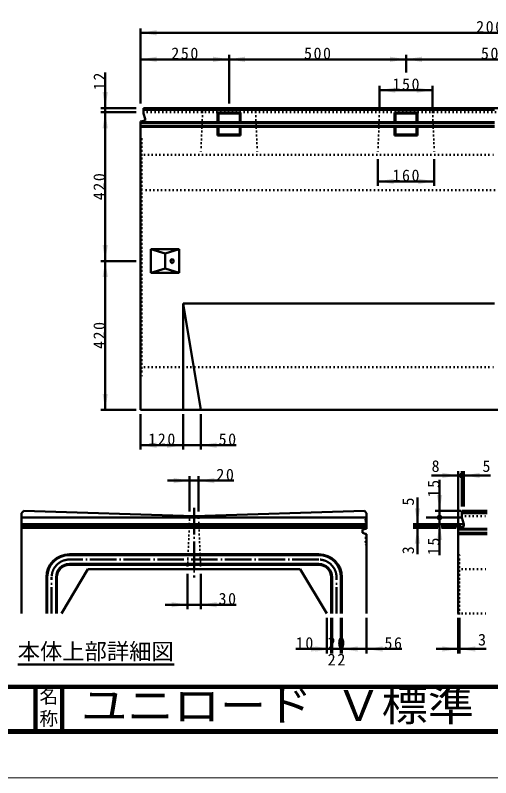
# Model space of a CAD drawing. Units: millimetres, scale not verified. Extents: x -2102 to 2102, y -1485 to 1485.
# Drawn here: x -38 to 1037, y -1485 to 237 of the extents above; entities that cross this region are included whole.
import ezdxf
from ezdxf.enums import TextEntityAlignment as Align

# ---------------------------------------------------------------- set-up
doc = ezdxf.new("R2010")
doc.units = ezdxf.units.MM
doc.header["$LTSCALE"] = 5
doc.header["$PDMODE"] = 32
doc.header["$PDSIZE"] = 2.5
doc.linetypes.add('DOTTED', pattern=[1.75, 0.25, -1.5])
doc.linetypes.add('LONG_DASHED_DOTTED', pattern=[15.25, 12, -1.5, 0.25, -1.5])
doc.layers.add('0-0_V-nasSTD', color=7, linetype='Continuous', lineweight=35)
doc.layers.add('0-2_0', color=7, linetype='Continuous', lineweight=35)
doc.styles.add('ＭＳ ゴシック', font='')
doc.styles.get('ＭＳ ゴシック').set_extended_font_data('MS Gothic')

msp = doc.modelspace()

# ---------------------------------------------------------------- linework, layer by layer
at = {"layer": '0-0_V-nasSTD', "lineweight": 50}
for p, q in [((245.177, -4.286), (1045.177, -4.286)), ((1045.177, -5.898), (245.177, -5.898)), ((245.177, -12.298), (1045.177, -12.298)), ((1045.177, -14.984), (245.177, -14.984)), ((965.044, -882.156), (969.044, -882.156)), ((965.044, -897.156), (969.044, -897.156)), ((965.044, -912.156), (974.044, -912.156)), ((924.644, -917.156), (969.444, -917.156)), ((925.444, -920.156), (958.244, -920.156)), ((963.044, -920.156), (976.044, -917.156))]:
    msp.add_line(p, q, dxfattribs=at)
at = {"layer": '0-0_V-nasSTD', "lineweight": 100}
for p, q in [((7.5, -1280), (7.5, -1380)), ((67.5, -1280), (67.5, -1380))]:
    msp.add_line(p, q, dxfattribs=at)
at = {"layer": '0-0_V-nasSTD', "lineweight": 18}
for points in [[(-2102.5, -1485), (-2102.5, 1485), (2102.5, 1485), (2102.5, -1485)], [(-2002.5, -1385), (-2002.5, 1385), (2002.5, 1385), (2002.5, -1385)]]:
    msp.add_lwpolyline(points, close=True, dxfattribs=at)
at = {"layer": '0-0_V-nasSTD', "lineweight": 100}
msp.add_lwpolyline([(-1997.5, 1380), (-1997.5, -1380), (1997.5, -1380), (1997.5, 1380)], close=True, dxfattribs=at)
at = {"layer": '0-0_V-nasSTD', "lineweight": 50}
msp.add_lwpolyline([(971.044, -882.156), (971.044, -897.156), (976.044, -912.156), (976.044, -917.156)], dxfattribs=at)
for centre in [(971.044, -802.156), (921.044, -897.156), (871.044, -917.156)]:
    msp.add_circle(centre, 4, dxfattribs=at)
at = {"layer": '0-0_V-nasSTD'}
for points in [[(245.177, 197.702), (281.177, 191.702), (281.177, 203.702)], [(245.177, 137.702), (281.177, 131.702), (281.177, 143.702)], [(409.177, 131.702), (409.177, 143.702), (445.177, 137.702)], [(445.177, 137.702), (481.177, 131.702), (481.177, 143.702)], [(809.177, 131.702), (809.177, 143.702), (845.177, 137.702)], [(845.177, 137.702), (881.177, 131.702), (881.177, 143.702)], [(785.177, 68.102), (821.177, 62.102), (821.177, 74.102)], [(869.177, 62.102), (869.177, 74.102), (905.177, 68.102)], [(159.177, 63.702), (165.177, 27.702), (171.177, 63.702)], [(159.177, -17.898), (165.177, 18.102), (171.177, -17.898)], [(781.177, -137.898), (817.177, -143.898), (817.177, -131.898)], [(873.177, -143.898), (873.177, -131.898), (909.177, -137.898)], [(159.177, -281.898), (165.177, -317.898), (171.177, -281.898)], [(159.177, -353.898), (165.177, -317.898), (171.177, -353.898)], [(159.177, -617.898), (165.177, -653.898), (171.177, -617.898)], [(245.177, -733.898), (281.177, -739.898), (281.177, -727.898)], [(305.177, -739.898), (305.177, -727.898), (341.177, -733.898)], [(381.177, -733.898), (417.177, -739.898), (417.177, -727.898)], [(320.044, -819.845), (320.044, -807.845), (356.044, -813.845)], [(376.044, -813.845), (412.044, -819.845), (412.044, -807.845)], [(927.044, -808.156), (927.044, -796.156), (963.044, -802.156)], [(976.044, -802.156), (1012.044, -808.156), (1012.044, -796.156)], [(915.044, -846.156), (921.044, -882.156), (927.044, -846.156)], [(865.044, -876.156), (871.044, -912.156), (877.044, -876.156)], [(915.044, -948.156), (921.044, -912.156), (927.044, -948.156)], [(865.044, -956.156), (871.044, -920.156), (877.044, -956.156)], [(315.044, -1100.156), (315.044, -1088.156), (351.044, -1094.156)], [(381.044, -1094.156), (417.044, -1100.156), (417.044, -1088.156)], [(630.044, -1200.156), (630.044, -1188.156), (666.044, -1194.156)], [(640.044, -1200.156), (640.044, -1188.156), (676.044, -1194.156)], [(700.044, -1194.156), (736.044, -1200.156), (736.044, -1188.156)], [(756.044, -1194.156), (792.044, -1200.156), (792.044, -1188.156)], [(927.044, -1200.156), (927.044, -1188.156), (963.044, -1194.156)], [(966.044, -1194.156), (1002.044, -1200.156), (1002.044, -1188.156)]]:
    msp.add_solid(points, dxfattribs=at)
at = {"layer": '0-2_0', "lineweight": 50}
for p, q in [((245.177, 37.702), (245.177, 207.702)), ((245.177, 197.702), (1845.177, 197.702)), ((445.177, 37.702), (445.177, 147.702)), ((845.177, 107.702), (845.177, 147.702)), ((245.177, 137.702), (445.177, 137.702)), ((445.177, 137.702), (845.177, 137.702)), ((845.177, 137.702), (1245.177, 137.702)), ((165.177, 107.702), (165.177, 27.702)), ((785.177, 28.102), (785.177, 78.102)), ((905.177, 28.102), (905.177, 78.102)), ((785.177, 68.102), (905.177, 68.102)), ((235.177, 27.702), (155.177, 27.702)), ((235.177, 18.102), (155.177, 18.102)), ((165.177, 18.102), (165.177, 27.702)), ((165.177, -317.898), (165.177, 18.102)), ((251.577, 27.702), (1845.177, 27.702)), ((251.577, 27.702), (251.577, 15.702)), ((251.577, 23.702), (1045.177, 23.702)), ((419.337, 17.542), (471.017, 17.542)), ((419.337, 17.542), (421.177, 15.702)), ((419.337, 17.542), (419.337, -4.286)), ((469.177, 15.702), (471.017, 17.542)), ((471.017, 17.542), (471.017, -4.286)), ((819.337, 17.542), (871.017, 17.542)), ((819.337, 17.542), (821.177, 15.702)), ((819.337, 17.542), (819.337, -4.286)), ((869.177, 15.702), (871.017, 17.542)), ((871.017, 17.542), (871.017, -4.286)), ((251.577, 15.702), (255.577, 3.702)), ((255.577, -0.298), (255.577, 3.702)), ((421.177, 15.702), (469.177, 15.702)), ((421.177, 15.702), (421.177, -4.286)), ((469.177, 15.702), (469.177, -4.286)), ((821.177, 15.702), (869.177, 15.702)), ((821.177, 15.702), (821.177, -4.286)), ((869.177, 15.702), (869.177, -4.286)), ((245.177, -2.698), (255.577, -0.298)), ((245.177, -2.698), (245.177, -653.898)), ((419.337, -14.984), (419.337, -34.138)), ((421.177, -14.984), (421.177, -32.298)), ((469.177, -14.984), (469.177, -32.298)), ((471.017, -14.984), (471.017, -34.138)), ((819.337, -14.984), (819.337, -34.138)), ((821.177, -14.984), (821.177, -32.298)), ((869.177, -14.984), (869.177, -32.298)), ((871.017, -14.984), (871.017, -34.138)), ((419.337, -34.138), (421.177, -32.298)), ((419.337, -34.138), (471.017, -34.138)), ((421.177, -32.298), (469.177, -32.298)), ((469.177, -32.298), (471.017, -34.138)), ((819.337, -34.138), (821.177, -32.298)), ((819.337, -34.138), (871.017, -34.138)), ((821.177, -32.298), (869.177, -32.298)), ((869.177, -32.298), (871.017, -34.138)), ((781.177, -87.898), (781.177, -147.898)), ((909.177, -87.898), (909.177, -147.898)), ((781.177, -137.898), (909.177, -137.898)), ((268.377, -291.098), (268.377, -344.698)), ((268.377, -291.098), (332.377, -291.098)), ((332.377, -291.098), (332.377, -344.698)), ((300.377, -300.698), (300.377, -335.098)), ((235.177, -317.898), (155.177, -317.898)), ((165.177, -653.898), (165.177, -317.898)), ((268.377, -344.698), (332.377, -344.698)), ((341.177, -413.898), (341.177, -653.898)), ((341.177, -413.898), (1045.177, -413.898)), ((341.177, -413.898), (381.177, -653.898)), ((235.177, -653.898), (155.177, -653.898)), ((245.177, -653.898), (1845.177, -653.898)), ((245.177, -663.898), (245.177, -743.898)), ((341.177, -663.898), (341.177, -743.898)), ((381.177, -663.898), (381.177, -743.898)), ((461.177, -733.898), (381.177, -733.898)), ((963.044, -792.156), (963.044, -915.156)), ((971.044, -792.156), (971.044, -872.156)), ((976.044, -792.156), (976.044, -872.156)), ((356.044, -883.845), (356.044, -803.845)), ((376.044, -883.845), (376.044, -803.845)), ((903.044, -802.156), (963.044, -802.156)), ((963.044, -802.156), (971.044, -802.156)), ((971.044, -802.156), (976.044, -802.156)), ((1036.044, -802.156), (976.044, -802.156)), ((306.044, -813.845), (356.044, -813.845)), ((356.044, -813.845), (376.044, -813.845)), ((456.044, -813.845), (376.044, -813.845)), ((921.044, -812.156), (921.044, -882.156)), ((871.044, -852.156), (871.044, -912.156)), ((-23.956, -887.156), (-18.956, -882.156)), ((-23.956, -1114.156), (-23.956, -887.156)), ((751.044, -882.156), (756.044, -887.156)), ((756.044, -922.656), (756.044, -887.156)), ((961.044, -882.156), (911.044, -882.156)), ((971.044, -882.156), (1028.757, -882.156)), ((971.044, -887.156), (1028.757, -887.156)), ((-23.956, -897.156), (756.044, -897.156)), ((-23.956, -912.156), (756.044, -912.156)), ((961.044, -912.156), (861.044, -912.156)), ((871.044, -912.156), (871.044, -917.156)), ((961.044, -897.156), (891.044, -897.156)), ((921.044, -982.156), (921.044, -912.156)), ((-23.956, -917.156), (756.044, -917.156)), ((-23.956, -920.156), (756.044, -920.156)), ((747.044, -924.156), (756.044, -922.656)), ((747.044, -932.156), (747.044, -924.156)), ((918.244, -917.156), (861.044, -917.156)), ((917.444, -920.156), (861.044, -920.156)), ((871.044, -917.156), (871.044, -920.156)), ((871.044, -980.156), (871.044, -920.156)), ((963.044, -1114.156), (963.044, -920.156)), ((963.044, -922.656), (1028.757, -922.656)), ((963.044, -924.156), (1028.757, -924.156)), ((756.044, -934.656), (747.044, -932.156)), ((756.044, -1114.156), (756.044, -934.656)), ((963.044, -932.156), (1028.757, -932.156)), ((963.044, -934.656), (1028.757, -934.656)), ((648.044, -980.156), (84.044, -980.156)), ((648.044, -982.156), (84.044, -982.156)), ((126.044, -1014.156), (66.044, -1114.156)), ((648.044, -1002.156), (84.044, -1002.156)), ((648.044, -1004.156), (84.044, -1004.156)), ((126.044, -1014.156), (606.044, -1014.156)), ((606.044, -1014.156), (666.044, -1114.156)), ((32.044, -1114.156), (32.044, -1032.156)), ((34.044, -1114.156), (34.044, -1032.156)), ((54.044, -1114.156), (54.044, -1032.156)), ((56.044, -1032.156), (56.044, -1114.156)), ((351.044, -1024.156), (351.044, -1104.156)), ((381.044, -1024.156), (381.044, -1104.156)), ((676.044, -1114.156), (676.044, -1032.156)), ((678.044, -1114.156), (678.044, -1032.156)), ((698.044, -1114.156), (698.044, -1032.156)), ((700.044, -1114.156), (700.044, -1032.156)), ((301.044, -1094.156), (351.044, -1094.156)), ((351.044, -1094.156), (381.044, -1094.156)), ((461.044, -1094.156), (381.044, -1094.156)), ((666.044, -1124.156), (666.044, -1204.156)), ((676.044, -1124.156), (676.044, -1204.156)), ((678.044, -1124.156), (678.044, -1204.156)), ((698.044, -1124.156), (698.044, -1204.156)), ((700.044, -1124.156), (700.044, -1204.156)), ((756.044, -1124.156), (756.044, -1204.156)), ((963.044, -1124.156), (963.044, -1204.156)), ((966.044, -1124.156), (966.044, -1204.156)), ((596.044, -1194.156), (666.044, -1194.156)), ((666.044, -1194.156), (676.044, -1194.156)), ((836.044, -1194.156), (756.044, -1194.156)), ((913.044, -1194.156), (963.044, -1194.156)), ((963.044, -1194.156), (966.044, -1194.156)), ((1026.044, -1194.156), (966.044, -1194.156)), ((-32.69, -1229.166), (321.319, -1229.166))]:
    msp.add_line(p, q, dxfattribs=at)
at = {"layer": '0-2_0', "linetype": 'DOTTED', "lineweight": 50}
for p, q in [((251.577, 18.102), (1845.177, 18.102)), ((385.177, 18.102), (381.177, -77.898)), ((505.177, 18.102), (509.177, -77.898)), ((785.177, 18.102), (781.177, -77.898)), ((905.177, 18.102), (909.177, -77.898)), ((245.177, -41.098), (247.577, -42.698)), ((247.577, -42.698), (247.577, -583.498)), ((245.177, -60.298), (247.577, -58.698)), ((245.177, -77.898), (1045.177, -77.898)), ((1045.177, -157.898), (245.177, -157.898)), ((245.177, -557.898), (1045.177, -557.898)), ((245.177, -565.898), (247.577, -567.498)), ((245.177, -585.098), (247.577, -583.498)), ((356.044, -893.845), (351.044, -1014.156)), ((381.044, -1014.156), (376.044, -893.845)), ((753.744, -897.156), (756.044, -894.856)), ((971.044, -894.156), (1029.09, -894.156)), ((753.744, -897.156), (753.744, -923.04)), ((966.044, -982.156), (963.044, -980.156)), ((966.044, -1114.156), (966.044, -982.156)), ((963.044, -1004.156), (966.044, -1002.156)), ((963.044, -1014.15), (1028.757, -1014.15)), ((963.044, -1114.156), (1028.757, -1114.156))]:
    msp.add_line(p, q, dxfattribs=at)
at = {"layer": '0-2_0', "linetype": 'LONG_DASHED_DOTTED', "lineweight": 50}
for p, q in [((366.044, -875.406), (366.044, -1032.906)), ((648.044, -992.156), (84.044, -992.156)), ((44.044, -1114.156), (44.044, -1032.156)), ((688.044, -1114.156), (688.044, -1032.156))]:
    msp.add_line(p, q, dxfattribs=at)
at = {"layer": '0-2_0', "lineweight": 100}
msp.add_line((-1997.5, -1280), (1997.5, -1280), dxfattribs=at)
at = {"layer": '0-2_0', "lineweight": 50}
for points in [[(268.377, -291.098), (300.377, -300.698), (332.377, -291.098)], [(268.377, -344.698), (300.377, -335.098), (332.377, -344.698)], [(245.177, -733.898), (341.177, -733.898), (381.177, -733.898)], [(-18.956, -882.156), (366.044, -894.156), (751.044, -882.156)], [(921.044, -882.156), (921.044, -897.156), (921.044, -912.156)], [(676.044, -1194.156), (678.044, -1194.156), (698.044, -1194.156), (700.044, -1194.156), (756.044, -1194.156)]]:
    msp.add_lwpolyline(points, dxfattribs=at)
at = {"layer": '0-2_0', "linetype": 'DOTTED', "lineweight": 50}
msp.add_lwpolyline([(753.744, -934.018), (753.744, -957.156), (756.044, -959.456)], dxfattribs=at)
at = {"layer": '0-2_0', "lineweight": 50}
for centre, radius, start, end in [((84.044, -1032.156), 52, 90, 180), ((648.044, -1032.156), 52, 0, 90), ((84.044, -1032.156), 50, 90, 180), ((648.044, -1032.156), 50, 360, 90), ((84.044, -1032.156), 30, 90, 180), ((84.044, -1032.156), 28, 90, 180), ((648.044, -1032.156), 30, 360, 90), ((648.044, -1032.156), 28, 0, 90)]:
    msp.add_arc(centre, radius, start, end, dxfattribs=at)
at = {"layer": '0-2_0', "linetype": 'LONG_DASHED_DOTTED', "lineweight": 50}
for centre, start, end in [((84.044, -1032.156), 90, 180), ((648.044, -1032.156), 360, 90)]:
    msp.add_arc(centre, 40, start, end, dxfattribs=at)
at = {"layer": '0-2_0', "lineweight": 50}
msp.add_ellipse((316.377, -317.898), major_axis=(0, 4.8), ratio=0.707107, dxfattribs=at)
at = {"layer": '0-2_0'}
for p in [(753.744, -902.156), (753.744, -922.656), (753.744, -934.656), (753.744, -952.156)]:
    msp.add_point(p, dxfattribs=at)

# ---------------------------------------------------------------- texts
at = {"layer": '0-0_V-nasSTD', "style": 'ＭＳ ゴシック'}
for s, height, p in [('8', 26.39, (903.044, -802.156)), ('5', 26.39, (1018.044, -802.156)), ('3', 26.39, (1008.044, -1194.156)), ('本体上部詳細図', 36.95, (-32.69, -1229.166)), ('2', 26.39, (668.044, -1239.156)), ('2', 26.39, (690.044, -1239.156)), ('名', 30.79, (16.482, -1326.001)), ('称', 30.79, (16.476, -1375.99))]:
    msp.add_text(s, height=height, dxfattribs=at).set_placement(p, align=Align.BOTTOM_LEFT)
for s, p in [('5', (871.044, -870.156)), ('3', (871.044, -980.156))]:
    msp.add_text(s, height=26.39, rotation=90, dxfattribs=at).set_placement(p, align=Align.BOTTOM_LEFT)
at = {"layer": '0-0_V-nasSTD', "style": 'ＭＳ ゴシック', "width": 1.1}
msp.add_text('ユニロード Ｖ標準', height=69.65, dxfattribs=at).set_placement((110.75, -1377.53), align=Align.BOTTOM_LEFT)
at = {"layer": '0-0_V-nasSTD', "char_height": 26.39, "attachment_point": 7, "style": 'ＭＳ ゴシック'}
for s, insert in [('\\T1.2;2000', (1003.777, 197.702)), ('\\T1.2;250', (314.577, 137.702)), ('\\T1.2;500', (614.577, 137.702)), ('\\T1.2;500', (1014.577, 137.702)), ('\\T1.2;150', (814.577, 68.102)), ('\\T1.2;160', (814.577, -137.898)), ('\\T1.2;120', (262.577, -733.898)), ('\\T1.2;50', (421.577, -733.901)), ('\\T1.2;20', (416.444, -813.845)), ('\\T1.2;30', (421.444, -1094.156)), ('\\T1.2;10', (596.044, -1194.156)), ('\\T1.2;20', (668.244, -1194.156)), ('\\T1.2;56', (796.444, -1194.156))]:
    msp.add_mtext(s, dxfattribs=dict(at, insert=insert))
at = {"layer": '0-0_V-nasSTD', "char_height": 26.39, "attachment_point": 7, "rotation": 90, "style": 'ＭＳ ゴシック'}
for s, insert in [('\\T1.2;12', (165.177, 68.102)), ('\\T1.2;420', (165.177, -180.498)), ('\\T1.2;420', (165.177, -516.498)), ('\\T1.2;15', (921.044, -851.756)), ('\\T1.2;15', (921.044, -982.156))]:
    msp.add_mtext(s, dxfattribs=dict(at, insert=insert))

doc.saveas('drawing.dxf')
